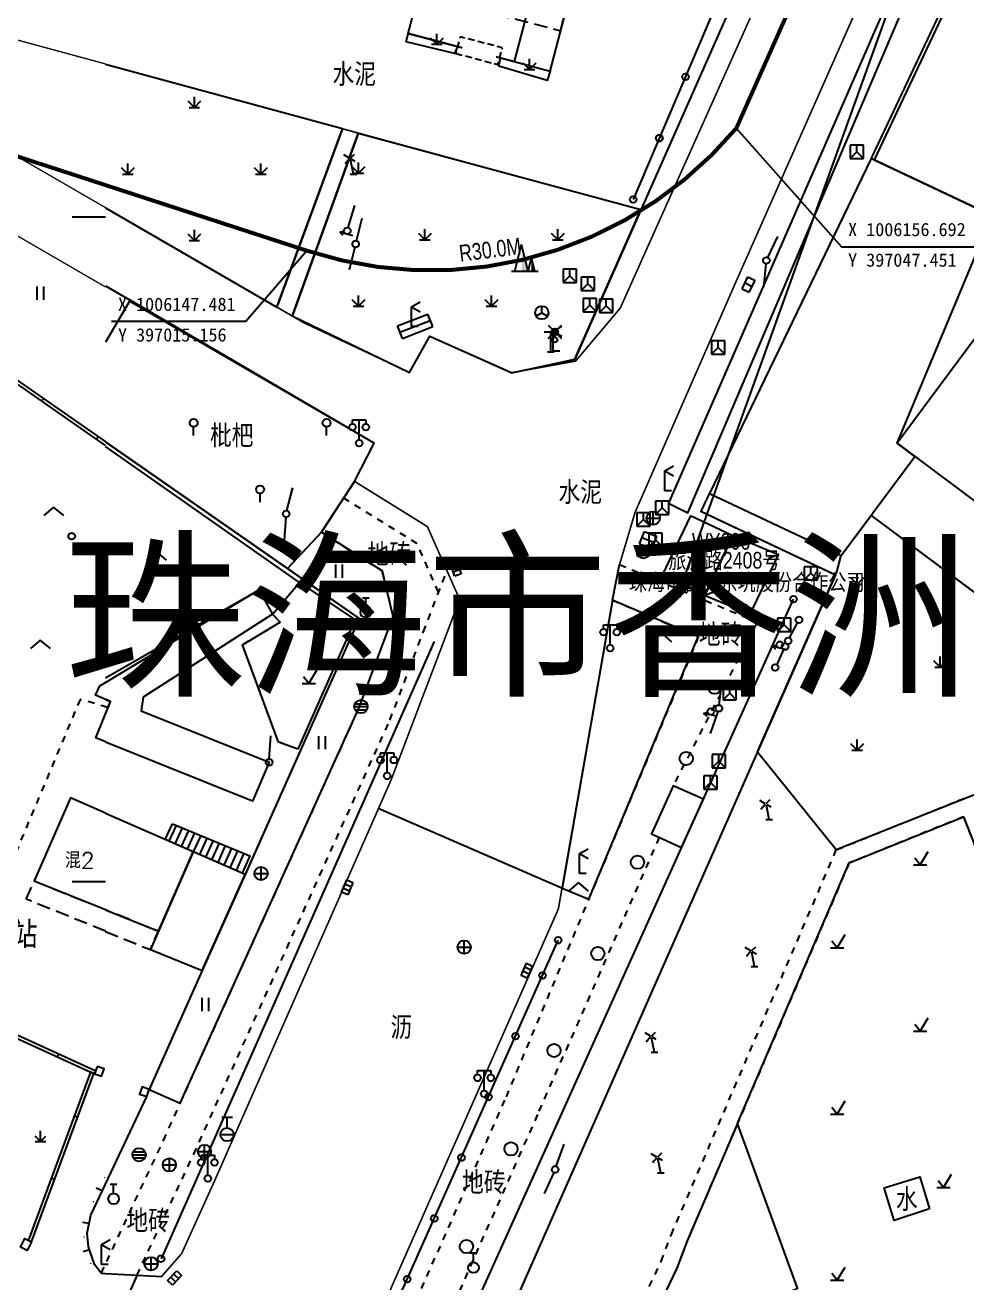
# Model space of a CAD drawing. Extents: x 396500 to 398250, y 1005980 to 1008200.
# Drawn here: x 396994 to 397064.8, y 1006069.8 to 1006164.4 of the extents above; entities that cross this region are included whole.
import ezdxf
from ezdxf.enums import TextEntityAlignment as Align

# ---------------------------------------------------------------- set-up
doc = ezdxf.new("R2010")
doc.units = 0
doc.header["$LTSCALE"] = 0.5
doc.header["$PDMODE"] = 35
doc.header["$PDSIZE"] = 0.5
for name, pattern in [('$RECOVER_080108151758-3', [0]), ('X32', [1.5, 1, -0.5]), ('X5', [3, 2, -1]), ('X6', [2, 1, -1]), ('XX11', [2, 1, -1]), ('XX21', [3, 2, -1])]:
    doc.linetypes.add(name, pattern=pattern)
doc.layers.get('0').update_dxf_attribs({"linetype": 'CONTINUOUS'})
for name, color, linetype in [('21', 6, 'CONTINUOUS'), ('24', 2, 'CONTINUOUS'), ('44', 9, 'CONTINUOUS'), ('84', 42, 'CONTINUOUS'), ('93', 3, 'CONTINUOUS'), ('94', 3, 'CONTINUOUS'), ('95', 3, 'CONTINUOUS'), ('DLDW', 11, 'CONTINUOUS'), ('DLSS', 4, 'CONTINUOUS'), ('DMTZ', 3, 'CONTINUOUS'), ('GXYZ', 2, 'CONTINUOUS'), ('JMD', 6, 'CONTINUOUS'), ('POINTCODE', 7, 'CONTINUOUS'), ('SXSS', 5, 'CONTINUOUS'), ('ZBTZ', 3, 'CONTINUOUS'), ('权属人', 160, 'CONTINUOUS'), ('用地红线', 1, 'CONTINUOUS'), ('编号', 90, 'CONTINUOUS'), ('门牌号', 1, 'CONTINUOUS')]:
    doc.layers.add(name, color=color, linetype=linetype)
doc.layers.add('ASSIST', color=7, linetype='CONTINUOUS', plot=False)
doc.layers.add('绘图层', color=6, linetype='CONTINUOUS', lineweight=5)
doc.styles.get("Standard").update_dxf_attribs({"font": 'rs.shx', "bigfont": 'hztxt.shx'})
doc.styles.add('粗等线体', font='simhei.ttf')
doc.styles.add('细等线', font='txt.shx', dxfattribs={"bigfont": 'ht.shx'})
doc.styles.add('细等线体', font='长等线体_0.TTF', dxfattribs={"width": 0.8})
doc.styles.add('黑体', font='simhei.ttf')
doc.linetypes.add('10422', pattern='A,2,[150,AAA.SHX,S=1,R=0,X=0,Y=1],2,[177,AAA.SHX,S=1,R=0,X=0,Y=0.8],1e-09', length=4)
doc.linetypes.add('1161', pattern='A,0,[149,AAA.SHX,S=0.15,R=0,X=0,Y=0],-1.6', length=1.6)
doc.linetypes.add('443', pattern='A,5,[169,AAA.SHX,S=0.83,R=0,X=0,Y=0],5', length=10)
doc.linetypes.add('444', pattern='A,4.5,[145,AAA.SHX,S=1,R=0,X=0,Y=1],4.5,-0.5,[146,AAA.SHX,S=1,R=0,X=0,Y=0],-0.5', length=10)

# ---------------------------------------------------------------- blocks, each defined once
blk = doc.blocks.new('gc049')
for p, q in [((-1, 1), (-1, -1)), ((1, 1), (-1, 1)), ((-1, -1), (0, 0)), ((0, 0), (0, 1)), ((0, 0), (1, -1)), ((1, -1), (1, 1)), ((-1, -1), (1, -1))]:
    blk.add_line(p, q)
blk = doc.blocks.new('gc048')
for q in [(-0.87, -0.5), (0, 1), (0.87, -0.5)]:
    blk.add_line((0, 0), q)
blk.add_circle((0, 0), 1)
blk = doc.blocks.new('gc170')
at = {"linetype": 'Continuous'}
blk.add_circle((0, 0), 0.5, dxfattribs=at)
blk = doc.blocks.new('gc013c')
at = {"linetype": 'Continuous'}
blk.add_line((0.5, 0), (4, 0), dxfattribs=at)
at = {"linetype": 'Continuous', "const_width": 0.15, "flags": 128}
blk.add_lwpolyline([(3.775, 0, 1), (3.925, 0, 1)], format="xyb", close=True, dxfattribs=at)
blk = doc.blocks.new('gc232')
for p, q in [((0.5, 1), (0.5, -1)), ((0.5, -1), (0.19, -0.46)), ((0.5, -1), (0.81, -0.46))]:
    blk.add_line(p, q)
blk.add_circle((0, 0), 0.5)
blk = doc.blocks.new('gc052')
for p, q in [((0, 3), (1.3, 3.75)), ((0, 3), (1.3, 2.25)), ((0, 0), (0, 3)), ((1, 0), (0, 0))]:
    blk.add_line(p, q)
blk = doc.blocks.new('gc069')
for p, q in [((-0.59, 2.38), (-1.43, 2.87)), ((-0.6, 2.27), (-1.24, 1.51)), ((-0.45, 2.4), (0.16, 3)), ((0, 0), (-0.43, 2.16)), ((0.27, 1.89), (-0.35, 2.24)), ((-0.5, 0), (0.5, 0))]:
    blk.add_line(p, q)
blk = doc.blocks.new('gc097')
for p, q in [((-1, 2.9), (-1, 3.5)), ((-1, 3.5), (1, 3.5)), ((0, 0.5), (0, 3.5)), ((1, 3.5), (1, 2.9))]:
    blk.add_line(p, q)
for centre in [(-1, 2.4), (1, 2.4), (0, 0)]:
    blk.add_circle(centre, 0.5)
blk = doc.blocks.new('gc043')
for p, q in [((-1, 0), (1, 0)), ((0, -1), (0, 1))]:
    blk.add_line(p, q)
blk.add_circle((0, 0), 1)
blk = doc.blocks.new('gc134')
for p, q in [((-0.5, 2.2), (0.5, 2.2)), ((0, 0.8), (0, 2.2))]:
    blk.add_line(p, q)
blk.add_circle((0, 0), 0.8)
blk = doc.blocks.new('gc041')
for p, q in [((-1, 0.5), (1, 0.5)), ((-1, -0.5), (-1, 0.5)), ((-0.33, 0.5), (-0.33, -0.5)), ((0.33, 0.5), (0.33, -0.5)), ((1, 0.5), (1, -0.5)), ((1, -0.5), (-1, -0.5))]:
    blk.add_line(p, q)
blk = doc.blocks.new('gc053')
for p, q in [((-1, 0), (1, 0)), ((-0.9, 0.43), (0.9, 0.43)), ((-0.88, -0.47), (0.88, -0.47))]:
    blk.add_line(p, q)
blk.add_circle((0, 0), 1)
blk = doc.blocks.new('gc133')
for p, q in [((-0.8, 2.6), (0.8, 2.6)), ((0, 1), (0, 2.6)), ((-1, 0), (1, 0))]:
    blk.add_line(p, q)
blk.add_circle((0, 0), 1)
blk = doc.blocks.new('gc188')
blk.add_circle((0, 0), 1)
blk = doc.blocks.new('gc063')
for p, q in [((-1, 3), (1, 3)), ((0, 0), (0, 3)), ((0.6, 3), (0.6, 2.2)), ((-0.5, 0), (0.5, 0))]:
    blk.add_line(p, q)
blk.add_circle((0.6, 1.8), 0.4)
blk.add_point((0.6, 3))
blk.add_point((0.6, 3))
blk = doc.blocks.new('gc021')
for p, q in [((-1.5, 0), (-0.5, 4)), ((0.5, 0), (-0.5, 4)), ((0.5, 0), (1, 2)), ((1.5, 0), (1, 2)), ((-2, 0), (2, 0))]:
    blk.add_line(p, q)
for points in [[(-0.5, 4), (0.5, 0), (-0.5, 0)], [(1, 2), (1.5, 0), (1, 0)]]:
    blk.add_solid(points)
blk = doc.blocks.new('gc124')
for p, q in [((-1, 1), (0, 0)), ((-0.8, 0), (0.8, 0)), ((0, 0), (0, 1.6)), ((0, 0), (1, 1))]:
    blk.add_line(p, q)
blk = doc.blocks.new('gc123')
for p, q in [((0, 0), (1.2, 2)), ((-1, 0), (1, 0)), ((0, 0), (-0.8, 1))]:
    blk.add_line(p, q)
blk = doc.blocks.new('gc121')
for p, q in [((-0.5, -1), (-0.5, 1)), ((0.5, -1), (0.5, 1))]:
    blk.add_line(p, q)
blk = doc.blocks.new('gc325')
blk.add_line((0, 0), (0, 1.3))
blk.add_circle((0, 1.9), 0.6)
blk = doc.blocks.new('gc211')
for p, q in [((0, 0), (-1.5, -1.32)), ((1.5, -1.32), (0, 0))]:
    blk.add_line(p, q)
blk = doc.blocks.new('B954')
at = {"linetype": 'Continuous'}
for p, q in [((0, 0), (-0.8, 0.8)), ((-0.8, 0), (0.8, 0)), ((0, 0), (0, 1.6)), ((0, 0), (0.8, 0.8))]:
    blk.add_line(p, q, dxfattribs=at)
blk = doc.blocks.new('B9371')
at = {"linetype": 'Continuous'}
blk.add_circle((0, 0), 0.5, dxfattribs=at)
blk = doc.blocks.new('B941')
at = {"linetype": 'Continuous'}
for p, q in [((-0.5, 0), (-0.5, 2)), ((0.5, 0), (0.5, 2))]:
    blk.add_line(p, q, dxfattribs=at)
blk = doc.blocks.new('B943')
at = {"linetype": 'Continuous'}
for p, q in [((-0.05, 1.263922), (-1.5, 0)), ((1.5, 0), (-0.05, 1.263922))]:
    blk.add_line(p, q, dxfattribs=at)

msp = doc.modelspace()

# ---------------------------------------------------------------- linework, layer by layer
at = {"layer": '21', "color": 6, "linetype": 'Continuous'}
for points in [[(397000, 1006110.548), (396999.281, 1006110.837), (397000.39, 1006113.568), (396999.255, 1006114.038), (396999.579, 1006114.746), (397000, 1006115.001)], [(397000, 1006105.17), (396997.374, 1006106.315), (396994.655, 1006100.077), (397000, 1006097.92)]]:
    msp.add_lwpolyline(points, dxfattribs=at)
at = {"layer": '21', "color": 6, "linetype": 'XX21'}
msp.add_lwpolyline([(397000, 1006096.3), (396994.055, 1006098.699), (396994.655, 1006100.077), (397000, 1006097.92)], dxfattribs=at)
at = {"layer": '24', "color": 2, "linetype": 'Continuous'}
for points in [[(396988.587, 1006141.074), (396987.323, 1006137.94), (396970.089, 1006098.887), (396999.193, 1006085.576)], [(396988.81, 1006140.984), (396987.544, 1006137.846), (396970.405, 1006099.006), (396999.293, 1006085.795)], [(397000, 1006132.84), (396988.45, 1006140.877)], [(397000, 1006133.132), (396988.587, 1006141.074)], [(396995.373, 1006136.352), (396995.236, 1006136.155)], [(396999.477, 1006133.496), (396999.34, 1006133.299)], [(396996.402, 1006086.853), (396996.502, 1006087.071)], [(396994.233, 1006073.009), (396998.907, 1006085.681)], [(396999.132, 1006085.598), (396998.907, 1006085.681)], [(396999.193, 1006085.576), (396999.293, 1006085.795)], [(396994.458, 1006072.926), (396999.132, 1006085.598)], [(396997.919, 1006082.308), (396997.694, 1006082.391)], [(396996.189, 1006077.617), (396995.963, 1006077.7)], [(396994.458, 1006072.926), (396994.233, 1006073.009)]]:
    msp.add_lwpolyline(points, dxfattribs=at)
for points in [[(396999.389, 1006086.127), (396999.193, 1006085.576), (396999.724, 1006085.387), (396999.921, 1006085.937)], [(396994.458, 1006072.926), (396994.109, 1006072.284), (396993.61, 1006072.539), (396993.94, 1006073.189)]]:
    msp.add_lwpolyline(points, close=True, dxfattribs=at)
at = {"layer": '44', "color": 9, "linetype": 'Continuous', "const_width": 0.1}
for points in [[(396946.554, 1006176.028), (396951.983, 1006172.743), (396961.525, 1006167.093), (397000, 1006144.759)], [(397000, 1006150.727), (396972.827, 1006166.472), (396971.651, 1006167.687), (396971.614, 1006169.239), (397000, 1006161.533)], [(397000, 1006070.553), (396999.698, 1006070.569)]]:
    msp.add_lwpolyline(points, dxfattribs=at)
at = {"layer": '44', "color": 9, "linetype": 'XX11'}
for points in [[(397000.137, 1006113.143), (396998.104, 1006113.735), (396992.107, 1006099.447), (396989.73, 1006100.469)], [(396999.698, 1006070.569), (397000, 1006071.213)]]:
    msp.add_lwpolyline(points, dxfattribs=at)
at = {"layer": '84', "color": 42, "linetype": 'Continuous'}
for points in [[(396998.903, 1006074.945), (397000, 1006077.263)], [(396999.758, 1006076.753), (396999.306, 1006076.966)], [(396998.775, 1006074.297), (396998.284, 1006074.394)], [(396999.698, 1006070.569), (396999.183, 1006071.229), (396998.724, 1006072.559), (396998.633, 1006073.582), (396998.903, 1006074.945)], [(396998.804, 1006072.328), (396998.331, 1006072.166)]]:
    msp.add_lwpolyline(points, dxfattribs=at)
at = {"layer": '84', "color": 42, "linetype": 'Continuous', "const_width": 0.05}
for points in [[(396999.985, 1006077.763, 1), (396999.935, 1006077.763, 1)], [(396999.13, 1006075.955, 1), (396999.08, 1006075.955, 1)], [(396998.433, 1006073.29, 1), (396998.383, 1006073.29, 1)], [(396998.918, 1006071.302, 1), (396998.868, 1006071.302, 1)]]:
    msp.add_lwpolyline(points, format="xyb", close=True, dxfattribs=at)
at = {"layer": 'ASSIST', "linetype": 'Continuous', "flags": 128}
for points in [[(397060.411, 1006200), (397039.698, 1006151.336)], [(397043.59, 1006123.001), (397065.397, 1006183.664)], [(397047.884, 1006144.618), (397048.425, 1006144.351)], [(397022.335, 1006140.888), (397024.617, 1006141.771)], [(397000, 1006115.347), (397011.544, 1006121.976), (397012.57, 1006120.134), (397014.611, 1006122.531), (397000, 1006132.755)], [(397040.167, 1006125.433), (397041.117, 1006125.057)], [(397010.196, 1006028.981), (397051.755, 1006121.276)], [(397000, 1006019.158), (397034.056, 1006095.611)]]:
    msp.add_lwpolyline(points, dxfattribs=at)
at = {"layer": 'ASSIST', "linetype": '1161', "flags": 128}
for points in [[(397082.486, 1006191.48), (397081.703, 1006187.555), (397071.861, 1006184.038), (397057.823, 1006154.313), (397067.259, 1006149.857), (397067.104, 1006149.532), (397069.053, 1006148.185), (397068.813, 1006147.755), (397070.732, 1006146.415), (397070.792, 1006146.735), (397071.041, 1006148.312), (397071.163, 1006149.668), (397071.188, 1006150.837), (397071.144, 1006151.851), (397071.06, 1006152.745), (397070.967, 1006153.552), (397070.892, 1006154.305), (397070.866, 1006155.037), (397070.912, 1006155.776), (397071.03, 1006156.517), (397071.216, 1006157.25), (397071.463, 1006157.964), (397071.767, 1006158.65), (397072.123, 1006159.296), (397072.525, 1006159.892), (397072.969, 1006160.428), (397073.447, 1006160.897), (397073.948, 1006161.308), (397074.458, 1006161.677), (397074.966, 1006162.016), (397075.458, 1006162.339), (397075.92, 1006162.662), (397076.34, 1006162.997), (397076.705, 1006163.358), (397077.006, 1006163.756), (397077.25, 1006164.189), (397077.45, 1006164.652), (397077.617, 1006165.138), (397077.764, 1006165.643), (397077.903, 1006166.16), (397078.045, 1006166.685), (397078.203, 1006167.213), (397078.386, 1006167.737), (397078.593, 1006168.258), (397078.822, 1006168.776), (397079.07, 1006169.292), (397079.333, 1006169.805), (397079.61, 1006170.315), (397079.896, 1006170.823), (397080.19, 1006171.33), (397080.489, 1006171.835), (397080.794, 1006172.336), (397081.107, 1006172.832), (397081.43, 1006173.322), (397081.766, 1006173.803), (397082.116, 1006174.274), (397082.482, 1006174.733), (397082.866, 1006175.179), (397083.269, 1006175.611), (397083.684, 1006176.029), (397084.103, 1006176.437), (397084.518, 1006176.836), (397084.921, 1006177.228), (397085.304, 1006177.615), (397085.659, 1006178), (397085.977, 1006178.385), (397086.254, 1006178.771), (397086.498, 1006179.162), (397086.722, 1006179.558), (397086.936, 1006179.964), (397087.153, 1006180.38), (397087.384, 1006180.809), (397087.641, 1006181.253), (397087.936, 1006181.715), (397088.278, 1006182.201), (397088.669, 1006182.733), (397089.107, 1006183.335), (397089.591, 1006184.034), (397090.12, 1006184.855), (397090.693, 1006185.823), (397091.309, 1006186.965), (397091.966, 1006188.305)], [(397079.947, 1006051.108), (397072.063, 1006050.035), (397063.654, 1006050.997), (397059.128, 1006051.383), (397056.398, 1006059.987), (397052.861, 1006059.118), (397049.133, 1006068.059), (397052.048, 1006069.454), (397047.535, 1006081.829), (397055.934, 1006101.426), (397064.547, 1006104.907), (397073.57, 1006082.016), (397084.955, 1006053.131)]]:
    msp.add_lwpolyline(points, close=True, dxfattribs=at)
at = {"layer": 'ASSIST', "linetype": '1161', "elevation": -27.346}
for points in [[(397116.843, 1006156.779), (397116.659, 1006157.741), (397116.664, 1006161.05), (397117.767, 1006161.774), (397119.77, 1006162.505), (397131.515, 1006132.885), (397054.969, 1006102.41), (397049.032, 1006109.75), (397049.228, 1006110.196), (397055.02, 1006123.315), (397055.331, 1006124.545), (397057.581, 1006127.565), (397067.711, 1006120.01), (397069.963, 1006122.986), (397074.851, 1006119.019), (397085.718, 1006133.406), (397096.502, 1006125.225), (397114.901, 1006149.642), (397116.162, 1006154.825), (397116.648, 1006155.792)], [(397014.467, 1006109.976), (397013.016, 1006110.519), (397010.322, 1006117.843), (397013.156, 1006119.543), (397012.57, 1006120.134), (397014.611, 1006122.531), (397018.785, 1006119.727)]]:
    msp.add_lwpolyline(points, close=True, dxfattribs=at)
at = {"layer": 'ASSIST', "linetype": '1161'}
msp.add_lwpolyline([(397000, 1006150.71), (397012.885, 1006143.245), (397017.841, 1006156.648), (397000, 1006161.491)], dxfattribs=at)
msp.add_lwpolyline([(397014.104, 1006142.69), (397014.038, 1006142.577), (397022.874, 1006138.323), (397024.404, 1006141.047), (397030.564, 1006138.306), (397035.295, 1006139.31), (397040.272, 1006150.561), (397019.016, 1006156.291)], close=True, dxfattribs=at)
at = {"layer": 'ASSIST', "linetype": '1161', "flags": 128}
msp.add_lwpolyline([(397000, 1006133.104), (397013.691, 1006123.577), (397016.249, 1006126.299), (397018.746, 1006130.126), (397020.211, 1006133.001), (397001.868, 1006143.76), (397000, 1006140.592)], dxfattribs=at)
at = {"layer": 'ASSIST', "linetype": 'Continuous', "flags": 128}
for points in [[(397003.305, 1006084.399), (397005.633, 1006083.347), (397019.095, 1006113.133), (397021.636, 1006119.976), (397020.82, 1006123.397), (397016.249, 1006126.299), (397013.691, 1006123.577), (397019.098, 1006119.814), (397010.518, 1006100.562), (397007.289, 1006093.337)], [(397005.046, 1006104.368), (397010.872, 1006101.969), (397010.289, 1006100.662), (397004.497, 1006103.187)], [(397049.133, 1006068.059), (397052.048, 1006069.454), (397047.535, 1006081.829), (397043.748, 1006072.992), (397042.979, 1006070.959), (397029.901, 1006043.431), (397029.726, 1006043.062), (397047.614, 1006048.569), (397048.946, 1006048.978), (397057.636, 1006051.51), (397059.128, 1006051.382), (397056.398, 1006059.987), (397052.861, 1006059.118)]]:
    msp.add_lwpolyline(points, close=True, dxfattribs=at)
at = {"layer": 'ASSIST', "linetype": 'Continuous', "elevation": -13.526, "flags": 128}
msp.add_lwpolyline([(397034.343, 1006099.536), (397036.348, 1006098.704), (397044.593, 1006118.431), (397038.147, 1006121.199)], close=True, dxfattribs=at)
at = {"layer": 'ASSIST', "linetype": 'Continuous', "elevation": -27.346, "flags": 128}
msp.add_lwpolyline([(397024.721, 1006118.097), (397004.187, 1006071.66)], dxfattribs=at)
at = {"layer": 'DLDW', "color": 11, "linetype": 'Continuous'}
for p, q in [((397047.884, 1006144.618), (397048.325, 1006145.515)), ((397048.325, 1006145.515), (397048.867, 1006145.249)), ((397048.425, 1006144.351), (397048.867, 1006145.249)), ((397048.104, 1006145.066), (397048.646, 1006144.8)), ((397021.974, 1006141.821), (397024.256, 1006142.704)), ((397024.617, 1006141.771), (397024.256, 1006142.704)), ((397022.335, 1006140.888), (397021.974, 1006141.821)), ((397022.154, 1006141.354), (397024.436, 1006142.238)), ((397040.167, 1006125.433), (397040.536, 1006126.363)), ((397040.536, 1006126.363), (397041.485, 1006125.987)), ((397040.352, 1006125.898), (397041.301, 1006125.522)), ((397041.117, 1006125.057), (397041.485, 1006125.987))]:
    msp.add_line(p, q, dxfattribs=at)
at = {"layer": 'DLSS', "linetype": 'Continuous', "lineweight": 0, "const_width": 0.125, "flags": 128}
msp.add_lwpolyline([(397064.084, 1006200), (397058.704, 1006187.785), (397038.722, 1006143.161), (397035.371, 1006139.183), (397030.564, 1006138.306), (397024.404, 1006141.047), (397022.874, 1006138.323)], dxfattribs=at)
at = {"layer": 'DLSS', "linetype": 'Continuous', "const_width": 0.125, "elevation": -27.346, "flags": 128}
for points in [[(397038.67, 1006123.873), (397039.84, 1006127.808), (397047.274, 1006144.801), (397067.698, 1006190.967), (397068.371, 1006191.519), (397082.253, 1006191.59)], [(397020.211, 1006133.001), (397001.819, 1006143.677)], [(397020.211, 1006133.001), (397018.746, 1006130.126), (397024.22, 1006126.727), (397026.647, 1006121.25), (397021.51, 1006107.723), (397008.208, 1006077.499), (397005.739, 1006072.048), (397004.222, 1006070.311), (396999.684, 1006070.552)], [(397000, 1006021.145), (397013.647, 1006051.671), (397027.745, 1006083.634), (397034.068, 1006097.968), (397038.147, 1006121.199)]]:
    msp.add_lwpolyline(points, dxfattribs=at)
at = {"layer": 'DLSS', "linetype": 'Continuous', "const_width": 0.125, "flags": 128}
for points in [[(397040.272, 1006150.561), (397000, 1006161.491)], [(397000, 1006150.71), (397014.91, 1006142.072), (397022.874, 1006138.323)]]:
    msp.add_lwpolyline(points, dxfattribs=at)
at = {"layer": 'DLSS', "linetype": 'X6', "elevation": -27.346}
for points in [[(397084.955, 1006053.131), (397064.547, 1006104.907), (397055.934, 1006101.426), (397043.748, 1006072.992), (397042.979, 1006070.959), (397028.328, 1006040.119), (397027.177, 1006040.666), (397041.805, 1006071.459), (397042.565, 1006073.469), (397054.969, 1006102.41), (397064.092, 1006106.098), (397065.017, 1006106.431), (397087.554, 1006115.361), (397109.207, 1006124.066), (397110.101, 1006124.336), (397132.207, 1006133.161)], [(397016.249, 1006126.299), (397018.746, 1006130.126)], [(397016.249, 1006126.299), (397020.82, 1006123.397), (397021.636, 1006119.976)], [(397002.378, 1006070.409), (397006.643, 1006079.511), (397021.405, 1006112.175), (397023.913, 1006118.794), (397025.706, 1006123.451)], [(397038.67, 1006123.873), (397049.017, 1006119.543), (397042.706, 1006107.239)], [(397038.147, 1006121.199), (397044.593, 1006118.431), (397030.029, 1006083.586), (397015.001, 1006049.651), (397005.254, 1006028.033), (397000, 1006016.113)], [(396999.684, 1006070.552), (397004.372, 1006080.556), (397019.095, 1006113.133), (397021.636, 1006119.976)], [(397014.467, 1006109.976), (397013.016, 1006110.519), (397010.322, 1006117.843), (397013.156, 1006119.543), (397012.57, 1006120.134)], [(397000.123, 1006113.126), (397000, 1006113.161)], [(397041.654, 1006103.354), (397032.496, 1006082.499), (397017.462, 1006048.552), (397007.716, 1006026.935), (397000, 1006009.43)]]:
    msp.add_lwpolyline(points, dxfattribs=at)
at = {"layer": 'DLSS', "linetype": 'X6', "flags": 128}
msp.add_lwpolyline([(397025.057, 1006121.78), (397023.429, 1006125.453), (397017.928, 1006128.873)], dxfattribs=at)
at = {"layer": 'DMTZ', "linetype": '10422'}
msp.add_lwpolyline([(397062.139, 1006200), (397035.295, 1006139.31)], dxfattribs=at)
at = {"layer": 'DMTZ', "linetype": '10422', "elevation": -27.346}
msp.add_lwpolyline([(397066.202, 1006183.135), (397042.342, 1006128.496), (397043.798, 1006127.76), (397067.108, 1006182.423)], close=True, dxfattribs=at)
for points in [[(397057.581, 1006127.565), (397067.571, 1006120.122), (397069.707, 1006123.031), (397072.087, 1006121.283)], [(397000, 1006077.277), (397003.109, 1006083.849)]]:
    msp.add_lwpolyline(points, dxfattribs=at)
at = {"layer": 'GXYZ', "linetype": 'Continuous', "elevation": -27.346, "flags": 128}
for points in [[(397051.461, 1006118.364), (397052.048, 1006119.493)], [(397051.007, 1006117.473), (397050.486, 1006116.361)]]:
    msp.add_lwpolyline(points, dxfattribs=at)
at = {"layer": 'JMD', "linetype": 'Continuous'}
for p, q in [((397047.181, 1006126.041), (397047.468, 1006125.294)), ((397050.615, 1006124.612), (397049.867, 1006124.326)), ((397045.051, 1006121.572), (397045.798, 1006121.858)), ((397048.484, 1006120.143), (397048.198, 1006120.89)), ((397005.323, 1006104.254), (397004.772, 1006103.066)), ((397005.786, 1006104.063), (397005.232, 1006102.866)), ((397006.248, 1006103.873), (397005.692, 1006102.666)), ((397006.71, 1006103.683), (397006.152, 1006102.465)), ((397007.173, 1006103.492), (397006.611, 1006102.265)), ((397007.635, 1006103.302), (397007.071, 1006102.064)), ((397008.098, 1006103.111), (397007.531, 1006101.864)), ((397008.56, 1006102.921), (397007.99, 1006101.664)), ((397009.022, 1006102.731), (397008.45, 1006101.463)), ((397009.485, 1006102.54), (397008.91, 1006101.263)), ((397009.947, 1006102.35), (397009.369, 1006101.063)), ((397010.409, 1006102.16), (397009.829, 1006100.862)), ((397010.872, 1006101.969), (397010.289, 1006100.662))]:
    msp.add_line(p, q, dxfattribs=at)
at = {"layer": 'JMD', "color": 6, "linetype": '443', "const_width": 0.15, "elevation": -27.346, "flags": 128}
for points in [[(397081.485, 1006187.743), (397071.679, 1006184.238), (397057.597, 1006154.42)], [(397010.518, 1006100.562), (397019.098, 1006119.814), (397000, 1006133.104)], [(397045.431, 1006129.22), (397044.793, 1006127.868), (397054.913, 1006123.089)], [(397003.305, 1006084.399), (397007.289, 1006093.337)]]:
    msp.add_lwpolyline(points, dxfattribs=at)
at = {"layer": 'JMD', "linetype": 'Continuous', "flags": 128}
for points in [[(397026.365, 1006177.461), (397023.908, 1006168.209), (397031.896, 1006166.1), (397030.737, 1006161.711), (397033.463, 1006160.987), (397037.009, 1006174.652)], [(397044.004, 1006127.536), (397041.874, 1006123.066), (397045.051, 1006121.572), (397047.181, 1006126.041)], [(397047.181, 1006126.041), (397045.051, 1006121.572), (397048.484, 1006120.143), (397050.615, 1006124.612)], [(397044.973, 1006106.222), (397042.706, 1006107.239), (397041.073, 1006103.614), (397043.34, 1006102.597)]]:
    msp.add_lwpolyline(points, close=True, dxfattribs=at)
at = {"layer": 'JMD', "linetype": 'X5'}
msp.add_lwpolyline([(397023.908, 1006168.209), (397023.532, 1006166.769), (397034.241, 1006164.028), (397034.589, 1006165.389)], close=True, dxfattribs=at)
at = {"layer": 'JMD', "color": 6, "linetype": '443', "const_width": 0.15, "flags": 128}
for points in [[(397023.532, 1006166.769), (397022.764, 1006163.828), (397026.847, 1006162.743)], [(397029.384, 1006162.07), (397030.737, 1006161.711)]]:
    msp.add_lwpolyline(points, dxfattribs=at)
at = {"layer": 'JMD', "linetype": 'X32', "flags": 128}
msp.add_lwpolyline([(397026.351, 1006162.324), (397029.528, 1006161.479), (397029.861, 1006162.736), (397026.695, 1006163.567)], close=True, dxfattribs=at)
at = {"layer": 'JMD', "linetype": 'Continuous', "elevation": -27.346, "flags": 128}
for points in [[(397045.431, 1006129.22), (397055.331, 1006124.545), (397060.881, 1006131.996), (397059.537, 1006132.997), (397065.591, 1006147.465), (397067.259, 1006149.857), (397057.597, 1006154.42)], [(397003.109, 1006083.849), (397003.305, 1006084.399), (397002.774, 1006084.589), (397002.577, 1006084.038)]]:
    msp.add_lwpolyline(points, close=True, dxfattribs=at)
at = {"layer": 'JMD', "linetype": 'Continuous', "flags": 128}
for points in [[(397000, 1006144.836), (397001.868, 1006143.76), (397000, 1006140.592)], [(397005.046, 1006104.368), (397010.872, 1006101.969)], [(397010.289, 1006100.662), (397004.497, 1006103.187)]]:
    msp.add_lwpolyline(points, dxfattribs=at)
at = {"layer": 'JMD', "linetype": 'Continuous', "elevation": -27.346}
for points in [[(397066.687, 1006127.664), (397075.258, 1006139.016), (397068.032, 1006144.4), (397059.537, 1006132.997)], [(397006.595, 1006102.272), (397003.387, 1006094.91), (397007.289, 1006093.337), (397010.518, 1006100.562)]]:
    msp.add_lwpolyline(points, close=True, dxfattribs=at)
at = {"layer": 'JMD', "linetype": '444', "elevation": -27.346, "flags": 128}
msp.add_lwpolyline([(397054.913, 1006123.089), (397013.996, 1006030.287)], dxfattribs=at)
at = {"layer": 'JMD', "linetype": 'Continuous', "elevation": -27.346}
for points in [[(397000, 1006114.992), (397011.544, 1006121.976), (397012.57, 1006120.134), (397002.843, 1006113.893), (397002.689, 1006112.882), (397012.311, 1006108.997), (397011.075, 1006106.065), (397000, 1006110.525)], [(397000, 1006112.625), (397000.376, 1006113.55), (397000, 1006113.706)]]:
    msp.add_lwpolyline(points, dxfattribs=at)
at = {"layer": 'JMD', "linetype": 'Continuous', "elevation": -27.346, "flags": 128}
msp.add_lwpolyline([(397000, 1006097.897), (397003.987, 1006096.288), (397006.595, 1006102.272), (397000, 1006105.146)], dxfattribs=at)
at = {"layer": 'JMD', "linetype": 'X5', "elevation": -27.346, "flags": 128}
msp.add_lwpolyline([(397000, 1006096.277), (397003.387, 1006094.91), (397003.987, 1006096.288), (397000, 1006097.897)], dxfattribs=at)
at = {"layer": 'POINTCODE', "color": 1, "linetype": 'Continuous'}
for p, q in [((397000, 1006150), (396997.5, 1006150)), ((397000, 1006100), (396997.5, 1006100))]:
    msp.add_line(p, q, dxfattribs=at)
at = {"layer": 'SXSS', "linetype": 'Continuous', "elevation": -12.846, "flags": 128}
msp.add_lwpolyline([(397061.981, 1006075.414), (397059.319, 1006074.533), (397058.561, 1006076.994), (397061.254, 1006077.811)], close=True, dxfattribs=at)
at = {"layer": 'ZBTZ', "linetype": '1161'}
for points in [[(397026.478, 1006162.841), (397026.259, 1006162.312), (397022.619, 1006163.203), (397022.764, 1006163.828)], [(397033.463, 1006160.987), (397033.231, 1006160.291), (397029.585, 1006161.355), (397029.729, 1006161.978)]]:
    msp.add_lwpolyline(points, close=True, dxfattribs=at)
at = {"layer": 'ZBTZ', "linetype": '1161', "flags": 128}
for points in [[(397017.817, 1006156.599), (397012.973, 1006143.44)], [(397014.104, 1006142.69), (397019.016, 1006156.291)], [(397016.249, 1006126.299), (397013.691, 1006123.577)]]:
    msp.add_lwpolyline(points, dxfattribs=at)
for points, elevation in [([(397038.147, 1006121.199), (397038.67, 1006123.873)], -27.346), ([(397054.969, 1006102.41), (397049.032, 1006109.75)], -27.346), ([(397020.51, 1006105.545), (397034.369, 1006099.531)], -27.346), ([(397059.128, 1006051.383), (397056.398, 1006059.987), (397052.861, 1006059.118), (397049.133, 1006068.059), (397052.048, 1006069.454), (397047.535, 1006081.829)], -12.846), ([(397002.393, 1006070.443), (397000, 1006065.049)], -27.346)]:
    msp.add_lwpolyline(points, dxfattribs=dict(at, elevation=elevation))
at = {"layer": '用地红线', "linetype": 'Continuous', "const_width": 0.3, "flags": 128}
msp.add_lwpolyline([(397271.322, 1006673.857), (397185.657, 1006354.399), (397168.5, 1006359), (397138, 1006287.5), (397082.144, 1006234.663), (397047.451, 1006156.692, -0.306075), (397015.156, 1006147.481), (396845.453, 1006202.772, -0.414213), (396835.837, 1006221.681), (396896.967, 1006409.306, -0.090189), (397228.694, 1007024.028)], format="xyb", dxfattribs=at)
at = {"layer": '用地红线', "linetype": 'Continuous', "flags": 128}
for points in [[(397047.451, 1006156.692), (397055.358, 1006147.776), (397065.691, 1006147.776)], [(397015.156, 1006147.481), (397010.556, 1006142.151), (397000.451, 1006142.151)]]:
    msp.add_lwpolyline(points, dxfattribs=at)

# ---------------------------------------------------------------- block references
at = {"layer": '93', "color": 3, "linetype": 'Continuous', "xscale": 0.4999999999889528, "yscale": 0.5, "zscale": 0.5, "rotation": 359.7518383878652}
msp.add_blockref('B9371', (396997.469, 1006126.003), dxfattribs=at)
at = {"layer": '94', "color": 3, "linetype": 'Continuous', "xscale": 0.5, "yscale": 0.5, "zscale": 0.5}
for name, p in [('B941', (396995.121, 1006143.781)), ('B943', (396996.121, 1006127.563)), ('B943', (396995.121, 1006117.563))]:
    msp.add_blockref(name, p, dxfattribs=at)
at = {"layer": '95', "color": 3, "linetype": '$RECOVER_080108151758-3', "xscale": 0.5, "yscale": 0.5, "zscale": 0.5}
msp.add_blockref('B954', (396995.121, 1006080.48), dxfattribs=at)
at = {"layer": 'DLDW', "linetype": 'Continuous', "xscale": 0.5, "yscale": 0.5}
msp.add_blockref('gc021', (397031.547, 1006145.954), dxfattribs=at)
at = {"layer": 'DLDW', "linetype": 'Continuous', "xscale": 0.5000000000004171, "yscale": 0.4999999999999624, "zscale": 0.5}
for p in [(397019.087, 1006133.01, -12.948), (397037.97, 1006117.592, -13.095), (397021.197, 1006107.972, -13.217), (397028.491, 1006084.055, -13.235), (397007.704, 1006077.697, -13.664)]:
    msp.add_blockref('gc097', p, dxfattribs=at)
at = {"layer": 'DLSS', "linetype": 'Continuous'}
for p, xscale, yscale in [((397023.024, 1006141.767), 0.5, 0.5), ((397033.675, 1006139.936, 14.538), 0.5, 0.5), ((397042.073, 1006129.415, 0.3), 0.500000000000035, 0.500000000000035)]:
    msp.add_blockref('gc052', p, dxfattribs=dict(at, xscale=xscale, yscale=yscale))
at = {"layer": 'DLSS', "linetype": 'Continuous', "zscale": 0.5}
for name, p, xscale, yscale in [('gc063', (397033.497, 1006139.879, 0.672), 0.5, 0.5), ('gc052', (396999.72, 1006071.222, -13.47), 0.5000000000004171, 0.4999999999999624)]:
    msp.add_blockref(name, p, dxfattribs=dict(at, xscale=xscale, yscale=yscale))
at = {"layer": 'DLSS', "xscale": 0.5000000000004171, "yscale": 0.4999999999999624, "zscale": 0.5}
msp.add_blockref('gc052', (397035.652, 1006100.627, -13.183), dxfattribs=at)
at = {"layer": 'GXYZ', "linetype": 'Continuous'}
for name, p, xscale, yscale in [('gc049', (397056.524, 1006154.92), 0.5, 0.5), ('gc170', (397018.194, 1006148.974), 0.5, 0.5), ('gc170', (397018.825, 1006147.982), 0.5, 0.5), ('gc170', (397049.709, 1006146.739, -27.346), 0.5000000000004171, 0.4999999999999624), ('gc049', (397046.075, 1006140.202, 0.275), 0.500000000000035, 0.500000000000035), ('gc049', (397041.876, 1006128.139, 0.123), 0.500000000000035, 0.500000000000035), ('gc170', (397013.597, 1006127.696, -27.346), 0.5000000000004171, 0.4999999999999624), ('gc170', (397013.597, 1006127.696, -27.346), 0.5000000000004171, 0.4999999999999624), ('gc049', (397040.476, 1006127.253, 0.127), 0.500000000000035, 0.500000000000035), ('gc049', (397041.379, 1006125.729, 0.193), 0.500000000000035, 0.500000000000035), ('gc053', (397040.459, 1006124.832, 0.179), 0.500000000000035, 0.500000000000035), ('gc049', (397053.048, 1006123.214), 0.5, 0.5), ('gc049', (397051.057, 1006119.347, 0.292), 0.500000000000035, 0.500000000000035), ('gc170', (397052.163, 1006119.715, -27.346), 0.5000000000004171, 0.4999999999999624), ('gc170', (397051.113, 1006117.7, -27.346), 0.5000000000004171, 0.4999999999999624), ('gc170', (397051.346, 1006118.142, -27.346), 0.5000000000004171, 0.4999999999999624), ('gc170', (397050.38, 1006116.134, -27.346), 0.5000000000004171, 0.4999999999999624), ('gc170', (397046.144, 1006113.059, -27.346), 0.5000000000004171, 0.4999999999999624), ('gc049', (397046.14, 1006109.092, 0.236), 0.500000000000035, 0.500000000000035), ('gc170', (397012.311, 1006108.997, -27.346), 0.5000000000004171, 0.4999999999999624), ('gc049', (397045.499, 1006107.49, 0.231), 0.500000000000035, 0.500000000000035), ('gc043', (397011.711, 1006100.632), 0.5, 0.5), ('gc170', (397033.83, 1006078.381, -27.346), 0.5000000000004171, 0.4999999999999624), ('gc134', (397000.622, 1006076.161), 0.5, 0.5)]:
    msp.add_blockref(name, p, dxfattribs=dict(at, xscale=xscale, yscale=yscale))
for p, xscale, yscale, rotation in [((397018.194, 1006148.974), 0.4999999999999999, 0.5, 73.4546757794536), ((397018.825, 1006147.982), 0.5, 0.5, 75.89242545178398), ((397049.709, 1006146.739, -27.346), 0.5000000000309405, 0.4999999999999624, 64.09203017439688), ((397018.825, 1006147.982), 0.4999999999999999, 0.5, 255.8338324212922), ((397049.709, 1006146.739, -27.346), 0.4999999999323462, 0.4999999999999624, 263.9581303770224), ((397013.597, 1006127.696, -27.346), 0.5000000002290962, 0.4999999999999624, 75.83045387315916), ((397013.597, 1006127.696, -27.346), 0.4999999998988232, 0.4999999999999624, 75.79816379097932), ((397013.597, 1006127.696, -27.346), 0.4999999998481756, 0.4999999999999624, 266.0653286786686), ((397046.144, 1006113.059, -27.346), 0.4999999999323461, 0.4999999999999624, 83.95813037702247), ((397046.144, 1006113.059, -27.346), 0.4999999997935866, 0.4999999999999624, 250.4500258028109), ((397012.311, 1006108.997, -27.346), 0.4999999998464055, 0.4999999999999624, 86.06532868199758), ((397033.83, 1006078.381, -27.346), 0.4999999997935867, 0.4999999999999624, 70.45002580281094), ((397033.83, 1006078.381, -27.346), 0.5000000000318685, 0.4999999999999624, 245.7801675970712)]:
    msp.add_blockref('gc013c', p, dxfattribs=dict(at, xscale=xscale, yscale=yscale, rotation=rotation))
at = {"layer": 'GXYZ', "linetype": 'Continuous', "zscale": 0.5}
for p, xscale, yscale, rotation in [((397018.194, 1006148.974), 0.5, 0.5, 253.4737895409255), ((397050.725, 1006117.844, -0.065), 0.5000000000098035, 0.500000000000035, 255.1464044537066), ((397045.535, 1006112.822, 0.151), 0.4999999999705773, 0.500000000000035, 258.2568635639006)]:
    msp.add_blockref('gc232', p, dxfattribs=dict(at, xscale=xscale, yscale=yscale, rotation=rotation))
at = {"layer": 'GXYZ', "xscale": 0.5, "yscale": 0.5, "zscale": 0.5}
for name, p in [('gc049', (397034.928, 1006145.588, 15.084)), ('gc049', (397036.281, 1006144.989, 14.933)), ('gc048', (397032.823, 1006142.819, 14.875)), ('gc049', (397036.433, 1006143.377, 14.883))]:
    msp.add_blockref(name, p, dxfattribs=at)
at = {"layer": 'GXYZ', "linetype": 'Continuous', "xscale": 0.4999999999999999, "yscale": 0.5, "zscale": 0.5}
msp.add_blockref('gc049', (397037.668, 1006143.338, 14.168), dxfattribs=at)
at = {"layer": 'GXYZ', "color": 0, "xscale": 0.5000000000004171, "yscale": 0.4999999999999624, "zscale": 0.5}
for p in [(397041.201, 1006127.368, -27.346), (397026.984, 1006095.101, -13.489), (397007.46, 1006079.731, -13.431), (397004.813, 1006078.714, -13.393), (397003.438, 1006071.284, -13.463)]:
    msp.add_blockref('gc043', p, dxfattribs=at)
at = {"layer": 'GXYZ', "yscale": 0.4999999999999624, "zscale": 0.5}
for p, xscale, rotation in [((397026.345, 1006123.55, -13.407), 0.4999999998067349, 290.1260193905674), ((397018.192, 1006099.591, -13.552), 0.5000000001289423, 67.65212249861139), ((397031.7, 1006093.325, -13.568), 0.5000000000902945, 245.4610708608137), ((397005.212, 1006070.213, -13.63), 0.4999999999466726, 46.50461316635887)]:
    msp.add_blockref('gc041', p, dxfattribs=dict(at, xscale=xscale, rotation=rotation))
at = {"layer": 'GXYZ', "color": 0, "linetype": 'Continuous', "yscale": 0.4999999999999624, "zscale": 0.5}
for name, p, xscale in [('gc134', (397019.583, 1006120.28, -13.145), 0.5000000000004171), ('gc188', (397045.82, 1006114.644, -13.186), 0.5000000000004171), ('gc049', (397046.951, 1006114.199, -13.108), 0.4999999999996866), ('gc053', (397019.225, 1006113.189, -13.222), 0.5000000000004171), ('gc188', (397043.684, 1006109.286, -13.212), 0.5000000000004171), ('gc188', (397040.014, 1006101.477, -13.218), 0.5000000000004171), ('gc188', (397037.039, 1006094.613, -13.241), 0.5000000000004171), ('gc188', (397033.741, 1006087.321, -13.284), 0.5000000000004171), ('gc133', (397009.153, 1006080.997, -14.218), 0.5000000000004171), ('gc053', (397002.537, 1006079.481, -12.912), 0.5000000000004171), ('gc188', (397030.506, 1006079.915, -13.314), 0.5000000000004171), ('gc188', (397027.155, 1006072.57, -13.351), 0.5000000000004171), ('gc134', (397027.687, 1006070.991, -13.462), 0.5000000000004171)]:
    msp.add_blockref(name, p, dxfattribs=dict(at, xscale=xscale))
at = {"layer": 'ZBTZ', "linetype": 'Continuous'}
for name, p, xscale, yscale in [('gc124', (397024.92, 1006163.005), 0.5, 0.5), ('gc124', (397031.894, 1006161.119), 0.5, 0.5), ('gc124', (397006.693, 1006158.245), 0.5, 0.5), ('gc069', (397018.653, 1006153.25), 0.5, 0.5), ('gc124', (397001.693, 1006153.245), 0.5, 0.5), ('gc124', (397011.693, 1006153.245), 0.5, 0.5), ('gc124', (397019.038, 1006153.306), 0.5, 0.5), ('gc124', (397006.693, 1006148.245), 0.5, 0.5), ('gc124', (397024.038, 1006148.306), 0.5, 0.5), ('gc124', (397034.038, 1006148.306), 0.5, 0.5), ('gc124', (397019.038, 1006143.306), 0.5, 0.5), ('gc124', (397029.038, 1006143.306), 0.5, 0.5), ('gc325', (397006.642, 1006133.577), 0.5, 0.5), ('gc325', (397016.642, 1006133.577), 0.5, 0.5), ('gc325', (397011.642, 1006128.577), 0.5, 0.5), ('gc211', (397003.849, 1006124.859), 0.5, 0.5), ('gc121', (397017.586, 1006123.367), 0.5, 0.5), ('gc124', (397056.532, 1006122.41), 0.5, 0.5), ('gc170', (397051.755, 1006121.276), 0.5, 0.5), ('gc211', (397041.843, 1006118.704), 0.5, 0.5), ('gc124', (397062.782, 1006116.16), 0.5, 0.5), ('gc123', (397015.309, 1006114.919, -27.346), 0.5000000000004171, 0.4999999999999624), ('gc121', (397016.313, 1006110.475), 0.5, 0.5), ('gc124', (397056.532, 1006109.91), 0.5, 0.5), ('gc069', (397049.925, 1006104.689, -27.346), 0.5000000000004171, 0.4999999999999624), ('gc123', (397061.285, 1006101.285), 0.5, 0.5), ('gc211', (397035.593, 1006099.954), 0.5, 0.5), ('gc123', (397055.035, 1006095.035), 0.5, 0.5), ('gc170', (397034.056, 1006095.611), 0.5, 0.5), ('gc069', (397048.827, 1006093.628, -27.346), 0.5000000000004171, 0.4999999999999624), ('gc170', (397032.877, 1006092.963), 0.5, 0.5), ('gc121', (397007.542, 1006090.788), 0.5, 0.5), ('gc123', (397061.285, 1006088.785), 0.5, 0.5), ('gc170', (397030.842, 1006088.395), 0.5, 0.5), ('gc069', (397041.3, 1006087.203, -27.346), 0.5000000000004171, 0.4999999999999624), ('gc170', (397028.808, 1006083.828), 0.5, 0.5), ('gc123', (397055.035, 1006082.535), 0.5, 0.5), ('gc170', (397026.773, 1006079.261), 0.5, 0.5), ('gc069', (397041.766, 1006078.113, -27.346), 0.5000000000004171, 0.4999999999999624), ('gc123', (397063.036, 1006077.007), 0.5, 0.5), ('gc170', (397024.739, 1006074.693), 0.5, 0.5), ('gc170', (397004.187, 1006071.66, -27.346), 0.5, 0.5), ('gc123', (397055.035, 1006070.035), 0.5, 0.5), ('gc170', (397022.704, 1006070.126), 0.5, 0.5)]:
    msp.add_blockref(name, p, dxfattribs=dict(at, xscale=xscale, yscale=yscale))
at = {"layer": 'ZBTZ', "linetype": 'Continuous', "yscale": 0.5}
for p, xscale, rotation in [((397043.622, 1006160.555), 0.5, 246.9443376980552), ((397041.656, 1006155.936), 0.4999999999999999, 246.9443376981094), ((397041.664, 1006155.954), 0.5, 246.9443376980552), ((397039.698, 1006151.336), 0.5, 246.9443376980552)]:
    msp.add_blockref('gc170', p, dxfattribs=dict(at, xscale=xscale, rotation=rotation))

# ---------------------------------------------------------------- texts
at = {"color": 4, "style": '细等线'}
msp.add_text('翠微公路养护站', height=2, rotation=359.75184, dxfattribs=at).set_placement((396981.6, 1006095.074))
at = {"layer": '21', "color": 6, "linetype": 'Continuous'}
msp.add_text('混2', height=1.2, rotation=359.75184, dxfattribs=at).set_placement((396996.953, 1006101.031))
at = {"layer": 'DLSS', "linetype": 'Continuous', "style": '细等线体', "width": 0.8}
for s, p in [('水泥', (397018.714, 1006160.81)), ('水泥', (397035.714, 1006129.366)), ('地砖', (397021.341, 1006124.703)), ('地砖', (397046.27, 1006118.662)), ('沥', (397022.26, 1006089.093)), ('地砖', (397028.459, 1006077.452)), ('地砖', (397003.218, 1006074.569))]:
    msp.add_text(s, height=1.5, dxfattribs=at).set_placement(p, align=Align.MIDDLE)
at = {"layer": 'SXSS', "color": 5, "linetype": 'Continuous', "style": '细等线体', "width": 0.8}
msp.add_text('水', height=1.5, dxfattribs=at).set_placement((397060.272, 1006076.187), align=Align.MIDDLE)
at = {"layer": 'ZBTZ', "linetype": 'Continuous', "style": '细等线体', "width": 0.8}
msp.add_text('枇杷', height=1.5, dxfattribs=at).set_placement((397009.506, 1006133.637), align=Align.MIDDLE)
at = {"layer": '权属人', "linetype": 'Continuous', "insert": (397039.366, 1006123.175, 24), "char_height": 1.25, "attachment_point": 1, "style": '细等线体'}
msp.add_mtext_dynamic_manual_height_columns('珠海市香洲东坑股份合作公司', width=2.47045, gutter_width=1, heights=[0], dxfattribs=at).dxf.set("width", 19.64613)
at = {"layer": '用地红线', "linetype": 'Continuous', "style": '黑体'}
for s, p in [('X 1006156.692', (397055.858, 1006148.276)), ('X 1006147.481', (397000.951, 1006142.651))]:
    msp.add_text(s, height=1, dxfattribs=at).set_placement(p, align=Align.BOTTOM_LEFT)
for s, p in [('Y 397047.451', (397055.858, 1006147.276)), ('Y 397015.156', (397000.951, 1006141.651))]:
    msp.add_text(s, height=1, dxfattribs=at).set_placement(p, align=Align.TOP_LEFT)
at = {"layer": '用地红线', "linetype": 'Continuous', "insert": (397026.536, 1006147.894, 24), "char_height": 1.25, "attachment_point": 1, "rotation": 7.07666, "style": '细等线体'}
msp.add_mtext_dynamic_manual_height_columns('\\pt1.8;R30.0M', width=9.87209, gutter_width=1, heights=[0.632], dxfattribs=at).dxf.set("width", 11.83721)
at = {"layer": '绘图层', "color": 1, "linetype": 'Continuous', "style": '粗等线体'}
msp.add_text('珠海市香洲东坑股份合作公司叠加图2', height=10, dxfattribs=at).set_placement((397109.403, 1006120.2), align=Align.MIDDLE)
at = {"layer": '编号', "linetype": 'Continuous', "insert": (397044.114, 1006126.244, 24), "char_height": 1.25, "attachment_point": 1, "style": '细等线体'}
msp.add_mtext_dynamic_manual_height_columns('WY006', width=0.93234, gutter_width=1, heights=[0], dxfattribs=at)
at = {"layer": '门牌号', "linetype": 'Continuous', "insert": (397042.341, 1006124.821, 24), "char_height": 1.25, "attachment_point": 1, "style": '细等线体'}
msp.add_mtext_dynamic_manual_height_columns('\\pt1.8;旅游路2408号', width=9.87209, gutter_width=1, heights=[0.632], dxfattribs=at)

doc.saveas('drawing.dxf')
